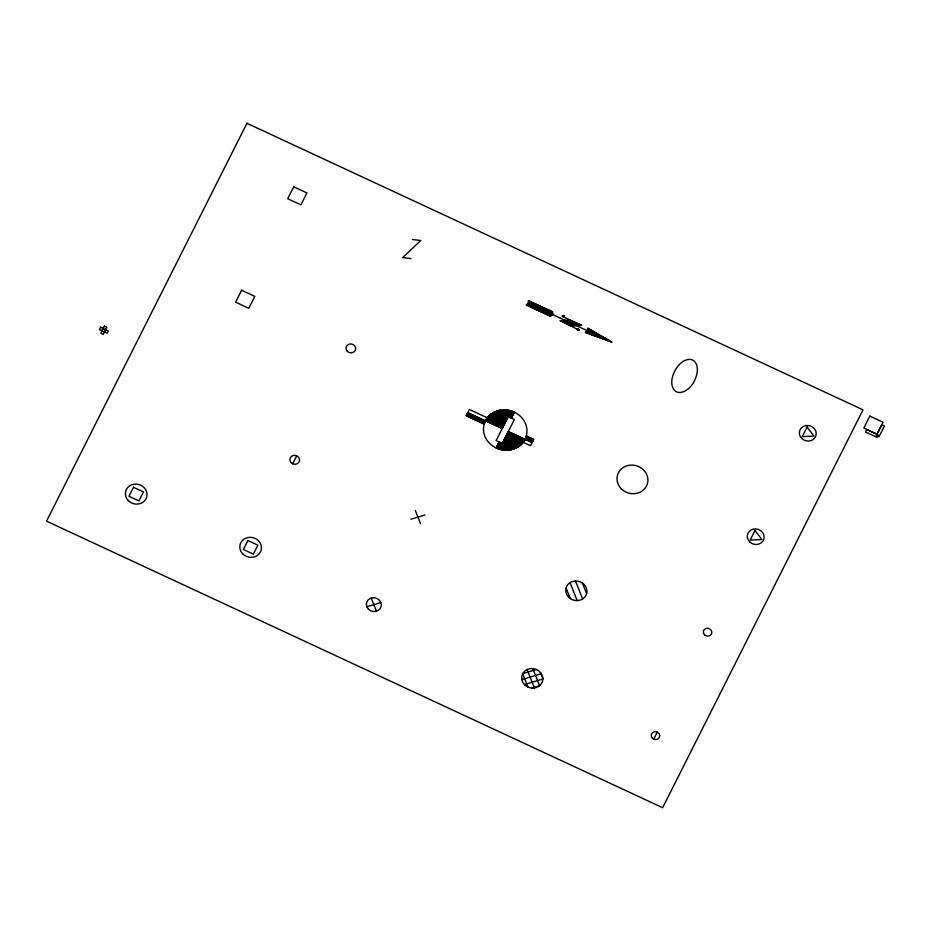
<?xml version="1.0" encoding="UTF-8"?>
<svg xmlns="http://www.w3.org/2000/svg" width="931" height="931" viewBox="0 0 931 931"><rect width="100%" height="100%" fill="white"/><g stroke="black" fill="none" stroke-linecap="round" stroke-linejoin="round"><path stroke-width="1.4" d="M570.645 320.264L559.985 320.695L579.163 330.121L577.651 330.226L577.604 328.922M587.67 330.877L588.171 328.41L591.045 330.086L587.589 328.818L594.234 331.901L587.752 329.225L596.818 333.449L587.612 329.504L599.704 335.125L587.787 329.911L602.881 336.941L587.647 330.191L606.372 338.896L587.81 330.598L609.561 340.723L587.67 330.877L585.366 332.495L611.842 342.119L587.566 328.131L587.67 330.877L608.071 340.699L587.531 331.145L604.615 339.431L587.089 331.285L601.461 338.302L586.961 331.552L598.296 337.162L586.518 331.692L594.839 335.893L586.379 331.96L591.674 334.764L585.936 332.088L588.217 333.484L585.669 332.635M101.863 330.761L103.05 328.41M104.668 332.053L105.843 329.714M292.718 463.778L296.721 455.818M508.151 416.681L496.13 440.561L513.912 448.882M499.214 441.992L496.211 447.962L497.561 448.544M511.235 418.124L514.238 412.154M502.298 443.424L514.319 419.555L496.421 411.269M653.737 739.121L657.239 732.15M562.464 315.784L562.79 316.61L563.348 315.516L563.092 316.749L563.651 315.656L563.395 316.889L563.953 315.795L563.697 317.029L564.116 316.214C564.919 318.425 563.255 313.677 562.243 316.331L581.526 325.315L570.866 325.757L560.73 320.706L571.308 325.617L561.474 320.718L572.041 325.629L562.219 320.718L572.786 325.641L562.65 320.59L573.531 325.641L563.395 320.601L573.973 325.513L564.139 320.601L574.706 325.524L564.884 320.613L575.451 325.524L565.315 320.473L576.638 325.408L566.06 320.485L577.371 325.408L566.804 320.497L578.116 325.419L567.549 320.508L578.861 325.431L567.98 320.369L580.781 325.315L569.912 320.252L581.526 325.315M579.326 329.69L578.163 330.505L578.721 329.411L577.86 330.354L578.419 329.271L577.569 330.214L578.116 329.132L577.395 329.807L577.371 329.12M552.525 311.827L528.529 301.004L552.548 312.513L528.412 301.97L552.583 313.2L528.436 302.656L552.607 313.887L528.61 303.064L552.467 314.166L528.471 303.343L526.155 304.961L550.326 316.203L552.63 314.573L552.525 311.827L528.366 300.597L528.471 303.343L552.188 314.713L528.331 303.611L552.06 314.981L527.889 303.75L551.618 315.12L527.749 304.018L551.478 315.388L527.318 304.146L551.036 315.528L527.179 304.425L550.896 315.795L526.597 304.833L550.326 316.203M410.932 519.219L424.943 514.994M366.837 606.756L380.849 602.52M522.768 673.59L536.372 669.494M521.86 679.595L541.353 673.718M524.432 684.541L542.843 678.99M531.752 688.067L539.596 685.693L532.8 668.574M412.352 239.511L420.789 240.501L402.669 257.584L411.106 258.574M528.471 303.343L611.842 342.119M511.91 411.211L514.18 412.27M510.63 410.815L514.098 412.433M509.676 410.571L514.028 412.584M508.873 410.385L513.947 412.747M508.175 410.257L513.865 412.91M507.535 410.164L513.784 413.061M506.953 410.082L513.703 413.224M506.406 410.024L513.621 413.387M505.894 409.977L513.54 413.539M505.405 409.954L513.458 413.701M504.939 409.931L513.377 413.864M504.067 409.919L513.307 414.016M503.659 409.931L513.144 414.342M503.264 409.943L513.062 414.493M502.88 409.954L512.981 414.656M502.507 409.977L512.9 414.819M502.146 410.012L512.818 414.97M501.797 410.047L512.737 415.133M501.46 410.082L512.655 415.296M501.122 410.117L512.585 415.447M500.797 410.164L512.504 415.61M500.482 410.222L512.422 415.773M499.866 410.327L512.341 415.924M499.575 410.385L512.178 416.25M499.284 410.443L512.097 416.401M498.993 410.513L512.015 416.564M498.713 410.571L511.934 416.727M498.446 410.641L511.864 416.879M498.178 410.722L511.782 417.041M497.91 410.792L511.701 417.204M497.654 410.862L511.619 417.367M497.398 410.943L511.538 417.519M497.142 411.025L511.456 417.682M496.654 411.188L511.375 417.844M496.188 411.362L508.058 416.879M495.955 411.455L507.977 417.041M495.723 411.537L507.895 417.204M495.501 411.63L507.814 417.356M495.28 411.723L507.732 417.519M495.059 411.828L507.651 417.682M494.85 411.921L507.581 417.844M494.64 412.014L507.5 417.996M494.431 412.119L507.418 418.159M494.221 412.212L507.337 418.322M493.826 412.421L507.255 418.473M493.628 412.526L507.092 418.799M493.43 412.631L507.011 418.95M493.232 412.736L506.93 419.113M493.046 412.852L506.86 419.276M492.86 412.957L506.778 419.427M492.674 413.073L506.697 419.59M492.499 413.178L506.615 419.753M492.313 413.294L506.534 419.904M492.138 413.411L506.452 420.067M491.964 413.527L506.371 420.23M491.626 413.76L506.289 420.381M491.452 413.876L506.138 420.707M491.289 413.992L506.057 420.859M491.126 414.12L505.975 421.021M490.963 414.237L505.894 421.184M490.8 414.353L505.812 421.336M490.649 414.481L505.731 421.499M490.486 414.609L505.649 421.662M490.334 414.726L505.568 421.813M490.183 414.854L505.486 421.976M490.032 414.982L505.417 422.139M489.741 415.238L505.335 422.29M489.601 415.366L505.172 422.616M489.45 415.505L505.091 422.767M489.31 415.633L505.009 422.93M489.182 415.761L504.928 423.093M489.043 415.901L504.846 423.244M488.903 416.029L504.765 423.407M488.775 416.169L504.695 423.57M488.647 416.297L504.614 423.721M488.507 416.436L504.532 423.884M488.391 416.576L504.451 424.047M488.135 416.855L504.369 424.21M488.019 416.995L504.206 424.524M487.891 417.135L504.125 424.687M487.774 417.274L504.043 424.839M487.658 417.414L503.974 425.002M487.541 417.554L503.892 425.164M487.425 417.705L503.811 425.316M503.729 425.479L469.422 409.477L466.222 415.843L484.132 424.175M526.318 435.941L533.672 439.362L530.461 445.728L506.767 434.544M487.204 417.984L503.648 425.642M526.259 436.15L533.568 439.56M487.099 418.135L503.566 425.793M526.201 436.325L533.498 439.711M486.983 418.275L503.485 425.956M526.108 436.627A21.89 19.982 15.8 0 1 489.497 443.249A21.89 19.982 15.8 0 1 500.075 410.292A21.89 19.982 15.8 0 1 526.108 436.627L533.416 439.874M486.878 418.426L503.403 426.119M526.096 436.662L533.335 440.037M486.669 418.729L503.322 426.27M526.038 436.837L533.254 440.188M486.576 418.869L503.171 426.596M525.922 437.174L533.091 440.514M486.471 419.02L503.089 426.747M525.864 437.349L533.009 440.666M486.378 419.171L503.008 426.91M525.794 437.512L532.928 440.829M486.285 419.322L502.926 427.073M525.736 437.675L532.846 440.991M486.18 419.474L502.845 427.224M525.666 437.849L532.776 441.143M486.087 419.637L502.763 427.387M525.608 438.012L532.695 441.306M486.005 419.788L502.682 427.55M525.538 438.175L532.613 441.469M485.912 419.939L502.6 427.701M525.468 438.338L532.532 441.62M485.819 420.09L502.531 427.864M525.387 438.501L532.451 441.783M485.738 420.253L502.449 428.027M525.317 438.664L532.369 441.946M485.563 420.568L502.368 428.179M525.165 438.99L532.288 442.097M485.482 420.719L502.205 428.504L467.804 412.701M525.084 439.141L532.125 442.423M508.291 431.53L532.067 442.539M467.723 412.852L485.319 421.045M508.21 431.681L524.933 439.467M467.641 413.015L485.249 421.208M508.128 431.844L524.84 439.618M467.56 413.178L485.167 421.359M508.047 432.007L524.758 439.781M467.478 413.329L485.098 421.522M507.965 432.159L524.677 439.932M467.397 413.492L485.028 421.685M507.884 432.321L524.584 440.095M467.315 413.655L484.958 421.848M507.802 432.484L524.502 440.247M467.234 413.806L484.888 422.011M507.721 432.636L524.409 440.398M467.164 413.969L484.818 422.185M507.639 432.799L524.316 440.549M467.001 414.283L484.679 422.511M507.488 433.113L524.223 440.7M466.92 414.446L484.62 422.674M507.407 433.276L524.025 441.003M466.838 414.609L484.562 422.849M507.325 433.439L523.932 441.154M466.757 414.76L484.504 423.011M507.244 433.59L523.827 441.306M466.675 414.923L484.434 423.186M507.162 433.753L523.722 441.457M466.594 415.086L484.388 423.361M507.081 433.916L523.618 441.608M466.512 415.238L484.329 423.524M506.999 434.067L523.513 441.76M466.443 415.401L484.271 423.698M506.918 434.23L523.408 441.899M466.361 415.563L484.225 423.873M506.848 434.393L523.303 442.05M506.685 434.707L523.082 442.341M506.522 435.033L522.966 442.481M506.441 435.184L522.733 442.76M506.359 435.347L522.617 442.912M506.278 435.51L522.5 443.051M506.196 435.661L522.372 443.191M506.127 435.824L522.256 443.331M506.045 435.987L522.128 443.47M505.964 436.139L522 443.598M505.882 436.302L521.872 443.738M505.801 436.464L521.744 443.878M505.719 436.616L521.616 444.006M505.638 436.779L521.476 444.145M505.475 437.093L521.348 444.273M505.405 437.256L521.069 444.541M505.324 437.419L520.929 444.669M505.242 437.57L520.778 444.809M505.161 437.733L520.638 444.937M505.079 437.896L520.487 445.065M504.998 438.047L520.348 445.193M504.916 438.21L520.196 445.309M504.835 438.373L520.045 445.437M504.765 438.524L519.882 445.565M504.683 438.687L519.731 445.693M504.521 439.001L519.568 445.809M504.439 439.164L519.242 446.054M504.358 439.327L519.079 446.17M504.276 439.479L518.916 446.286M504.195 439.641L518.742 446.415M504.113 439.804L518.579 446.531M504.043 439.956L518.404 446.647M503.962 440.119L518.23 446.752M503.88 440.282L518.043 446.868M503.799 440.433L517.869 446.985M503.718 440.596L517.683 447.089M503.555 440.922L517.496 447.206M503.473 441.073L517.124 447.415M503.392 441.236L516.926 447.532M503.322 441.399L516.728 447.636M503.24 441.55L516.53 447.741M503.159 441.713L516.333 447.834M503.077 441.876L516.123 447.939M502.996 442.027L515.925 448.044M502.915 442.19L515.716 448.137M502.833 442.353L515.495 448.242M502.752 442.504L515.285 448.335M502.6 442.83L515.064 448.428M502.519 442.981L514.61 448.614M502.437 443.144L514.389 448.707M502.356 443.307L514.156 448.789M499.109 442.19L513.679 448.963M499.039 442.353L513.435 449.045M498.958 442.504L513.179 449.126M498.876 442.667L512.934 449.208M498.795 442.83L512.678 449.277M498.713 442.981L512.411 449.359M498.632 443.144L512.143 449.429M498.469 443.459L511.875 449.498M498.388 443.622L511.317 449.626M498.318 443.784L511.026 449.696M498.236 443.936L510.735 449.754M498.155 444.099L510.432 449.813M498.073 444.262L510.13 449.871M497.992 444.413L509.816 449.917M497.91 444.576L509.501 449.964M497.829 444.739L509.164 450.01M497.748 444.89L508.826 450.045M497.666 445.053L508.489 450.08M497.515 445.367L508.128 450.115M497.433 445.53L507.383 450.162M497.352 445.693L506.999 450.173M497.27 445.844L506.592 450.185M497.189 446.007L506.173 450.185M497.107 446.17L505.742 450.185M497.026 446.321L505.289 450.173M496.945 446.484L504.811 450.15M496.875 446.647L504.311 450.104M496.793 446.799L503.787 450.057M496.712 446.961L503.217 449.987M496.549 447.276L502.612 449.906M496.467 447.439L501.204 449.638M496.386 447.602L500.331 449.44M496.304 447.764L499.26 449.138M582.364 583.004L586.6 593.675M575.486 581.014L582.62 598.947M570.051 582.655L577.173 600.576M566.083 587.985L570.272 598.528M540.422 672.45L542.843 678.548M527.097 669.564L534.429 687.986M522.687 673.765L527.982 687.066M415.307 510.514L420.556 523.699M371.225 598.051L376.473 611.236M100.571 327.258L99.384 329.597L107.146 333.217L108.322 330.866L100.571 327.258M104.412 326.094L100.827 333.217L103.306 334.369L106.89 327.258L104.412 326.094M246.948 123.288L46.55 521.162L662.639 807.712L863.025 409.838L246.948 123.288M133.505 487.297L128.967 496.293L138.928 500.925L143.455 491.929L133.505 487.297M241.618 290.239L235.601 302.168L248.81 308.312L254.815 296.372L241.618 290.239M293.719 186.794L287.702 198.722L300.911 204.867L306.916 192.926L293.719 186.794M247.914 540.515L243.387 549.511L253.337 554.143L257.875 545.147L247.914 540.515M755.029 530.461L750.188 540.073L761.826 539.549L755.029 530.461M807.142 427.015L802.289 436.627L813.927 436.104L807.142 427.015M869.833 416.087L863.828 428.027L877.025 434.16L883.042 422.232L869.833 416.087M866.726 429.598L865.527 431.996L877.083 437.361L878.282 434.975L866.726 429.598M881.808 424.734L876.362 435.557L879.004 436.79L884.45 425.967L881.808 424.734M128.385 500.68A10.904 9.95 15.8 0 0 146.609 497.387A10.904 9.95 15.8 0 0 133.645 484.271A10.904 9.95 15.8 0 0 128.385 500.68M242.805 553.898A10.904 9.95 15.8 0 0 261.029 550.593A10.904 9.95 15.8 0 0 248.065 537.49A10.904 9.95 15.8 0 0 242.805 553.898M291.217 462.73A4.864 4.446 15.8 0 0 299.363 461.252A4.864 4.446 15.8 0 0 293.568 455.41A4.864 4.446 15.8 0 0 291.217 462.73M347.333 351.324A4.864 4.446 15.8 0 0 355.467 349.858A4.864 4.446 15.8 0 0 349.684 344.005A4.864 4.446 15.8 0 0 347.333 351.324M368.443 609.165A7.518 6.866 15.8 0 0 381.023 606.896A7.518 6.866 15.8 0 0 372.074 597.853A7.518 6.866 15.8 0 0 368.443 609.165M524.619 684.739A10.648 9.717 15.8 0 0 542.424 681.515A10.648 9.717 15.8 0 0 529.762 668.714A10.648 9.717 15.8 0 0 524.619 684.739M568.701 597.213A10.648 9.717 15.8 0 0 586.507 593.99A10.648 9.717 15.8 0 0 573.845 581.177A10.648 9.717 15.8 0 0 568.701 597.213M621.28 488.775A15.571 14.209 15.8 0 0 647.313 484.062A15.571 14.209 15.8 0 0 628.797 465.337A15.571 14.209 15.8 0 0 621.28 488.775M673.602 389.239A6.47 5.912 15.8 0 0 680.526 392.463A14.163 12.929 15.8 0 0 685.938 390.485A25.242 23.042 15.8 0 0 694.526 380.57A34.377 31.386 15.8 0 0 696.935 373.785A22.519 20.552 15.8 0 0 697.284 367.954A14.163 12.929 15.8 0 0 695.538 362.648A6.47 5.912 15.8 0 0 688.614 359.424A14.163 12.929 15.8 0 0 683.203 361.403A22.519 20.552 15.8 0 0 678.652 365.289A34.377 31.386 15.8 0 0 672.205 378.102A22.519 20.552 15.8 0 0 671.856 383.933A14.163 12.929 15.8 0 0 673.602 389.239M652.328 738.097A4.259 3.887 15.8 0 0 659.509 737.038A4.259 3.887 15.8 0 0 654.621 731.766A4.259 3.887 15.8 0 0 652.328 738.097M704.534 634.756A4.259 3.887 15.8 0 0 711.656 633.464A4.259 3.887 15.8 0 0 706.582 628.344A4.259 3.887 15.8 0 0 704.534 634.756M749.583 541.819A8.484 7.751 15.8 0 0 763.781 539.247A8.484 7.751 15.8 0 0 753.691 529.041A8.484 7.751 15.8 0 0 749.583 541.819M801.684 438.373A8.484 7.751 15.8 0 0 815.882 435.801A8.484 7.751 15.8 0 0 805.792 425.595A8.484 7.751 15.8 0 0 801.684 438.373"/></g></svg>
